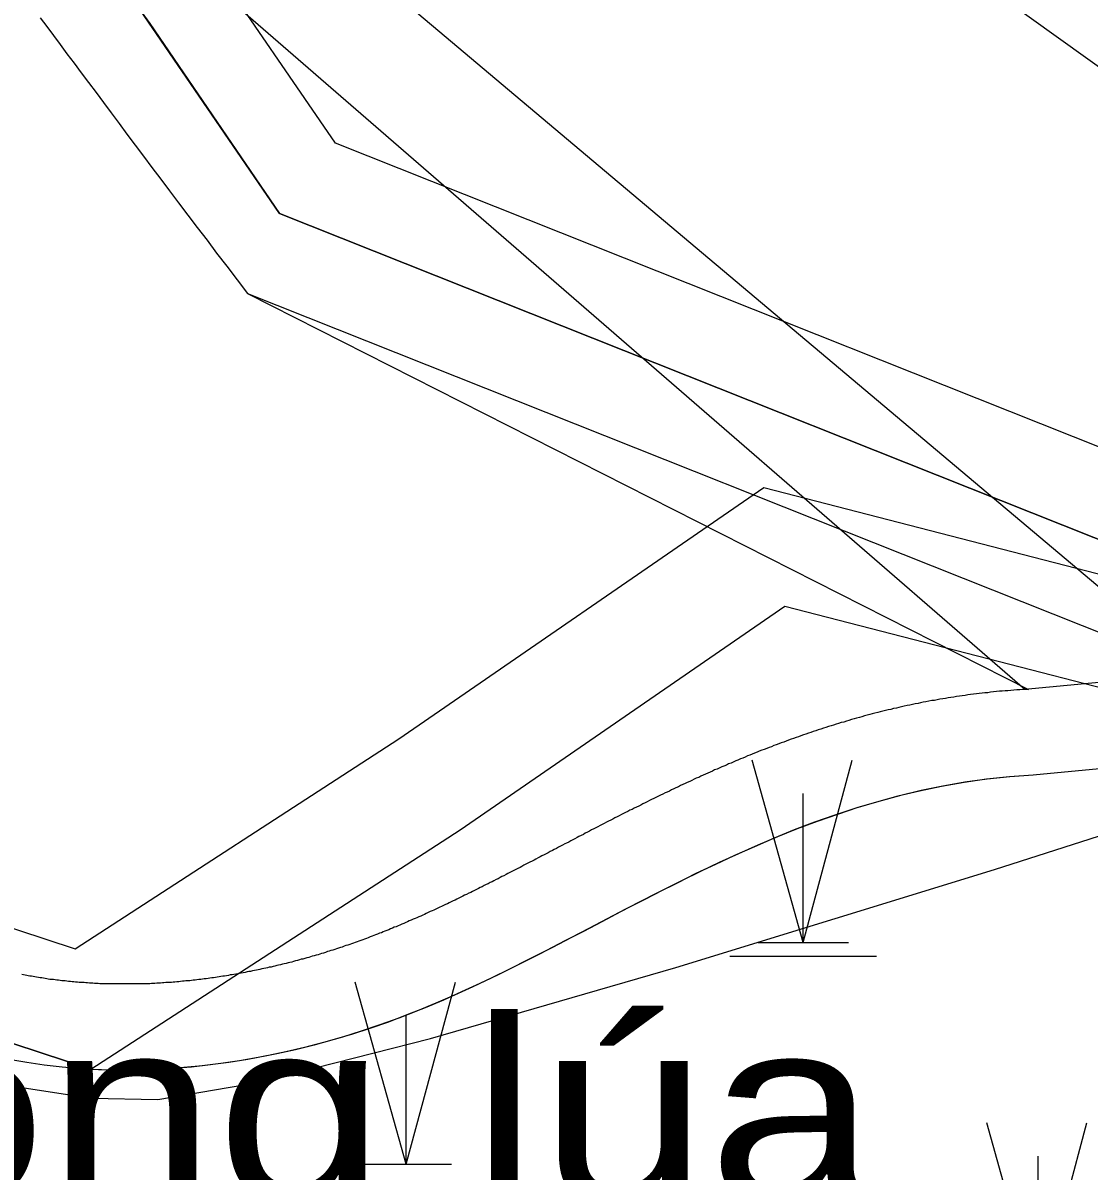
# Model space of a CAD drawing. Header units: metres. Extents: x 532950 to 537618, y 1849954 to 1853119.
# Drawn here: x 534637.39 to 534676.29, y 1851334.75 to 1851376.64 of the extents above; entities that cross this region are included whole.
import ezdxf

# ---------------------------------------------------------------- set-up
doc = ezdxf.new("R2010")
doc.units = ezdxf.units.M
doc.header["$LTSCALE"] = 3.1
for name, color, linetype, lineweight in [('12', 7, 'Continuous', 13), ('26', 7, 'Continuous', 13), ('4', 7, 'Continuous', 13), ('45', 7, 'Continuous', 13), ('48', 7, 'Continuous', 13), ('52', 7, 'Continuous', 13), ('53', 7, 'Continuous', 13), ('55', 7, 'Continuous', 13), ('58', 7, 'Continuous', 13)]:
    doc.layers.add(name, color=color, linetype=linetype, lineweight=lineweight)

msp = doc.modelspace()

# ---------------------------------------------------------------- linework, layer by layer
at = {"layer": '12'}
for points in [[(534582.61, 1851462.33), (534600.34, 1851443.44), (534619.52, 1851426.03), (534656.66, 1851396.09), (534694.87, 1851367.54), (534703.95, 1851361.65), (534697.79, 1851357.14), (534686.27, 1851357.34), (534648.8, 1851372.25), (534644.19, 1851378.98), (534636.45, 1851388.89), (534634.19, 1851391.54), (534631.69, 1851393.97), (534628.99, 1851396.18), (534626.1, 1851398.13), (534623.05, 1851399.82), (534611.31, 1851405.14), (534599.24, 1851409.65), (534586.31, 1851414.02), (534573.4, 1851418.46), (534569.17, 1851420.12), (534565.07, 1851422.09), (534561.14, 1851424.37), (534553.97, 1851429.34)], [(534681.58, 1851377.23), (534684.23, 1851375.28), (534686.88, 1851373.33), (534689.54, 1851371.4), (534692.2, 1851369.47), (534694.87, 1851367.54), (534703.95, 1851361.65), (534697.79, 1851357.14), (534686.27, 1851357.34), (534648.8, 1851372.25), (534644.19, 1851378.98)]]:
    msp.add_lwpolyline(points, dxfattribs=at)
at = {"layer": '26'}
for points in [[(534638.02, 1851376.83), (534638.26, 1851376.51), (534638.51, 1851376.18), (534638.75, 1851375.85), (534639, 1851375.51), (534639.26, 1851375.17)], [(534639.26, 1851375.17), (534639.52, 1851374.82), (534639.79, 1851374.46), (534640.06, 1851374.1), (534640.33, 1851373.73), (534640.61, 1851373.36), (534640.9, 1851372.97), (534641.19, 1851372.58), (534641.49, 1851372.18), (534641.79, 1851371.78), (534642.1, 1851371.36), (534642.42, 1851370.94), (534642.74, 1851370.51), (534643.07, 1851370.08), (534643.41, 1851369.63), (534643.75, 1851369.18), (534644.11, 1851368.71), (534644.46, 1851368.24), (534644.83, 1851367.76), (534645.59, 1851366.77)], [(534645.59, 1851366.77), (534680.38, 1851352.93), (534673.95, 1851352.31)], [(534674.08, 1851352.32), (534673.97, 1851352.32), (534673.87, 1851352.31), (534673.76, 1851352.3), (534673.65, 1851352.3), (534673.55, 1851352.29), (534673.44, 1851352.28), (534673.33, 1851352.27), (534673.23, 1851352.27), (534673.12, 1851352.26), (534673.02, 1851352.25), (534672.91, 1851352.24), (534672.81, 1851352.23), (534672.7, 1851352.22), (534672.6, 1851352.2), (534672.49, 1851352.19), (534672.39, 1851352.18), (534672.28, 1851352.17), (534672.18, 1851352.16), (534672.08, 1851352.14), (534671.97, 1851352.13), (534671.87, 1851352.12), (534671.77, 1851352.1), (534671.66, 1851352.09), (534671.56, 1851352.07), (534671.46, 1851352.06), (534671.36, 1851352.04), (534671.25, 1851352.03), (534671.15, 1851352.01), (534671.05, 1851351.99), (534670.95, 1851351.98), (534670.85, 1851351.96), (534670.75, 1851351.94), (534670.65, 1851351.92), (534670.55, 1851351.91), (534670.44, 1851351.89), (534670.34, 1851351.87), (534670.24, 1851351.85), (534670.14, 1851351.83), (534670.05, 1851351.81), (534669.95, 1851351.79), (534669.85, 1851351.77), (534669.75, 1851351.75), (534669.65, 1851351.73), (534669.55, 1851351.71), (534669.45, 1851351.68), (534669.35, 1851351.66), (534669.26, 1851351.64), (534669.16, 1851351.62), (534669.06, 1851351.59), (534668.96, 1851351.57), (534668.87, 1851351.55), (534668.77, 1851351.52), (534668.67, 1851351.5), (534668.58, 1851351.48), (534668.48, 1851351.45), (534668.38, 1851351.43), (534668.29, 1851351.4), (534668.19, 1851351.38), (534668.1, 1851351.35), (534668, 1851351.32), (534667.91, 1851351.3), (534667.81, 1851351.27), (534667.72, 1851351.24), (534667.62, 1851351.22), (534667.53, 1851351.19), (534667.44, 1851351.16), (534667.34, 1851351.13), (534667.25, 1851351.11), (534667.15, 1851351.08), (534667.06, 1851351.05), (534666.97, 1851351.02), (534666.88, 1851350.99), (534666.78, 1851350.96), (534666.69, 1851350.93), (534666.6, 1851350.9), (534666.51, 1851350.87), (534666.41, 1851350.84), (534666.32, 1851350.81), (534666.23, 1851350.78), (534666.14, 1851350.75), (534666.05, 1851350.72), (534665.96, 1851350.69), (534665.87, 1851350.66), (534665.78, 1851350.63), (534665.69, 1851350.59), (534665.6, 1851350.56), (534665.51, 1851350.53), (534665.42, 1851350.5), (534665.33, 1851350.47), (534665.24, 1851350.43), (534665.15, 1851350.4), (534665.06, 1851350.37), (534664.97, 1851350.33), (534664.88, 1851350.3), (534664.79, 1851350.27), (534664.7, 1851350.23), (534664.62, 1851350.2), (534664.53, 1851350.16), (534664.44, 1851350.13), (534664.35, 1851350.1)], [(534664.35, 1851350.1), (534664.26, 1851350.06), (534664.18, 1851350.03), (534664.09, 1851349.99), (534664, 1851349.96), (534663.92, 1851349.92), (534663.83, 1851349.89), (534663.74, 1851349.85), (534663.66, 1851349.81), (534663.57, 1851349.78), (534663.48, 1851349.74), (534663.4, 1851349.71), (534663.31, 1851349.67), (534663.23, 1851349.63), (534663.14, 1851349.6), (534663.06, 1851349.56), (534662.97, 1851349.52), (534662.89, 1851349.49), (534662.8, 1851349.45), (534662.72, 1851349.41), (534662.63, 1851349.38), (534662.55, 1851349.34), (534662.47, 1851349.3), (534662.38, 1851349.26), (534662.3, 1851349.23), (534662.21, 1851349.19), (534662.13, 1851349.15), (534662.05, 1851349.11), (534661.96, 1851349.08), (534661.88, 1851349.04), (534661.8, 1851349), (534661.72, 1851348.96), (534661.63, 1851348.92), (534661.55, 1851348.88), (534661.47, 1851348.85), (534661.39, 1851348.81), (534661.31, 1851348.77), (534661.22, 1851348.73), (534661.14, 1851348.69), (534661.06, 1851348.65), (534660.98, 1851348.61), (534660.9, 1851348.57), (534660.82, 1851348.54), (534660.74, 1851348.5), (534660.66, 1851348.46), (534660.58, 1851348.42), (534660.49, 1851348.38), (534660.41, 1851348.34), (534660.33, 1851348.3), (534660.25, 1851348.26), (534660.17, 1851348.22), (534660.09, 1851348.18), (534660.01, 1851348.14), (534659.94, 1851348.1), (534659.86, 1851348.06), (534659.78, 1851348.02), (534659.7, 1851347.98), (534659.62, 1851347.94), (534659.54, 1851347.91), (534659.46, 1851347.87), (534659.38, 1851347.83), (534659.3, 1851347.79), (534659.23, 1851347.75), (534659.15, 1851347.71), (534659.07, 1851347.67), (534658.99, 1851347.63), (534658.91, 1851347.59), (534658.84, 1851347.55), (534658.76, 1851347.51), (534658.68, 1851347.47), (534658.6, 1851347.43), (534658.53, 1851347.39), (534658.45, 1851347.35), (534658.37, 1851347.31), (534658.3, 1851347.27), (534658.22, 1851347.23), (534658.14, 1851347.19), (534658.07, 1851347.15), (534657.99, 1851347.11), (534657.91, 1851347.07), (534657.84, 1851347.03), (534657.76, 1851346.99), (534657.68, 1851346.95), (534657.61, 1851346.91), (534657.53, 1851346.87), (534657.46, 1851346.83), (534657.38, 1851346.79), (534657.31, 1851346.75), (534657.23, 1851346.71), (534657.16, 1851346.68), (534657.08, 1851346.64), (534657.01, 1851346.6), (534656.93, 1851346.56), (534656.86, 1851346.52), (534656.78, 1851346.48), (534656.71, 1851346.44), (534656.63, 1851346.4), (534656.56, 1851346.36), (534656.48, 1851346.32), (534656.41, 1851346.28), (534656.33, 1851346.25)], [(534656.33, 1851346.25), (534656.26, 1851346.21), (534656.19, 1851346.17), (534656.11, 1851346.13), (534656.04, 1851346.09), (534655.97, 1851346.05), (534655.89, 1851346.01), (534655.82, 1851345.98), (534655.74, 1851345.94), (534655.67, 1851345.9), (534655.6, 1851345.86), (534655.53, 1851345.82), (534655.45, 1851345.79), (534655.38, 1851345.75), (534655.31, 1851345.71), (534655.23, 1851345.67), (534655.16, 1851345.64), (534655.09, 1851345.6), (534655.02, 1851345.56), (534654.94, 1851345.52), (534654.87, 1851345.49), (534654.8, 1851345.45), (534654.73, 1851345.41), (534654.66, 1851345.38), (534654.58, 1851345.34), (534654.51, 1851345.3), (534654.44, 1851345.27), (534654.37, 1851345.23), (534654.3, 1851345.2), (534654.22, 1851345.16), (534654.15, 1851345.12), (534654.08, 1851345.09), (534654.01, 1851345.05), (534653.94, 1851345.02), (534653.87, 1851344.98), (534653.8, 1851344.95), (534653.73, 1851344.91), (534653.66, 1851344.88), (534653.58, 1851344.84), (534653.51, 1851344.81), (534653.44, 1851344.77), (534653.37, 1851344.74), (534653.3, 1851344.7), (534653.23, 1851344.67), (534653.16, 1851344.63), (534653.09, 1851344.6), (534653.02, 1851344.57), (534652.95, 1851344.53), (534652.88, 1851344.5), (534652.81, 1851344.47), (534652.74, 1851344.43), (534652.67, 1851344.4), (534652.6, 1851344.37), (534652.53, 1851344.34), (534652.46, 1851344.3), (534652.39, 1851344.27), (534652.32, 1851344.24), (534652.25, 1851344.21), (534652.18, 1851344.18), (534652.11, 1851344.14), (534652.04, 1851344.11), (534651.98, 1851344.08), (534651.91, 1851344.05), (534651.84, 1851344.02), (534651.77, 1851343.99), (534651.7, 1851343.96), (534651.63, 1851343.93), (534651.56, 1851343.9), (534651.49, 1851343.87), (534651.42, 1851343.84), (534651.36, 1851343.81), (534651.29, 1851343.78), (534651.22, 1851343.75), (534651.15, 1851343.72), (534651.08, 1851343.69), (534651.01, 1851343.66), (534650.94, 1851343.64), (534650.88, 1851343.61), (534650.81, 1851343.58), (534650.74, 1851343.55), (534650.67, 1851343.52), (534650.6, 1851343.5), (534650.54, 1851343.47), (534650.47, 1851343.44), (534650.4, 1851343.42), (534650.33, 1851343.39), (534650.26, 1851343.36), (534650.2, 1851343.34), (534650.13, 1851343.31), (534650.06, 1851343.29), (534649.99, 1851343.26), (534649.93, 1851343.23), (534649.86, 1851343.21), (534649.79, 1851343.18), (534649.72, 1851343.16), (534649.65, 1851343.13), (534649.59, 1851343.11), (534649.52, 1851343.09), (534649.45, 1851343.06), (534649.38, 1851343.04), (534649.32, 1851343.01)], [(534649.32, 1851343.01), (534649.25, 1851342.99), (534649.18, 1851342.97), (534649.11, 1851342.95), (534649.04, 1851342.92), (534648.98, 1851342.9), (534648.91, 1851342.88), (534648.84, 1851342.85), (534648.77, 1851342.83), (534648.7, 1851342.81), (534648.63, 1851342.79), (534648.57, 1851342.77), (534648.5, 1851342.75), (534648.43, 1851342.72), (534648.36, 1851342.7), (534648.29, 1851342.68), (534648.23, 1851342.66), (534648.16, 1851342.64), (534648.09, 1851342.62), (534648.02, 1851342.6), (534647.95, 1851342.58), (534647.88, 1851342.56), (534647.82, 1851342.54), (534647.75, 1851342.52), (534647.68, 1851342.5), (534647.61, 1851342.48), (534647.54, 1851342.47), (534647.48, 1851342.45), (534647.41, 1851342.43), (534647.34, 1851342.41), (534647.27, 1851342.39), (534647.2, 1851342.37), (534647.13, 1851342.36), (534647.07, 1851342.34), (534647, 1851342.32), (534646.93, 1851342.31), (534646.86, 1851342.29), (534646.79, 1851342.27), (534646.72, 1851342.26), (534646.66, 1851342.24), (534646.59, 1851342.22), (534646.52, 1851342.21), (534646.45, 1851342.19), (534646.38, 1851342.18), (534646.32, 1851342.16), (534646.25, 1851342.15), (534646.18, 1851342.13), (534646.11, 1851342.12), (534646.04, 1851342.1), (534645.98, 1851342.09), (534645.91, 1851342.07), (534645.84, 1851342.06), (534645.77, 1851342.05), (534645.7, 1851342.03), (534645.64, 1851342.02), (534645.57, 1851342.01), (534645.5, 1851341.99), (534645.43, 1851341.98), (534645.36, 1851341.97), (534645.3, 1851341.95), (534645.23, 1851341.94), (534645.16, 1851341.93), (534645.09, 1851341.92), (534645.03, 1851341.91), (534644.96, 1851341.9), (534644.89, 1851341.88), (534644.82, 1851341.87), (534644.75, 1851341.86), (534644.69, 1851341.85), (534644.62, 1851341.84), (534644.55, 1851341.83), (534644.48, 1851341.82), (534644.42, 1851341.81), (534644.35, 1851341.8), (534644.28, 1851341.79), (534644.21, 1851341.78), (534644.15, 1851341.77), (534644.08, 1851341.76), (534644.01, 1851341.76), (534643.95, 1851341.75), (534643.88, 1851341.74), (534643.81, 1851341.73), (534643.74, 1851341.72), (534643.68, 1851341.71), (534643.61, 1851341.71), (534643.54, 1851341.7), (534643.48, 1851341.69), (534643.41, 1851341.69), (534643.34, 1851341.68), (534643.28, 1851341.67), (534643.21, 1851341.67), (534643.14, 1851341.66), (534643.08, 1851341.65), (534643.01, 1851341.65), (534642.94, 1851341.64), (534642.88, 1851341.64), (534642.81, 1851341.63), (534642.74, 1851341.63), (534642.68, 1851341.62), (534642.61, 1851341.62), (534642.54, 1851341.61)], [(534642.54, 1851341.61), (534642.48, 1851341.61), (534642.41, 1851341.6), (534642.35, 1851341.6), (534642.28, 1851341.6), (534642.21, 1851341.59), (534642.15, 1851341.59), (534642.08, 1851341.59), (534642.02, 1851341.58), (534641.95, 1851341.58), (534641.88, 1851341.58), (534641.82, 1851341.58), (534641.75, 1851341.58), (534641.69, 1851341.57), (534641.62, 1851341.57), (534641.56, 1851341.57), (534641.49, 1851341.57), (534641.43, 1851341.57), (534641.36, 1851341.57), (534641.3, 1851341.57), (534641.23, 1851341.57), (534641.17, 1851341.57), (534641.1, 1851341.57), (534641.04, 1851341.57), (534640.97, 1851341.57), (534640.91, 1851341.57), (534640.84, 1851341.57), (534640.78, 1851341.57), (534640.71, 1851341.57), (534640.65, 1851341.57), (534640.58, 1851341.57), (534640.52, 1851341.57), (534640.46, 1851341.57), (534640.39, 1851341.58), (534640.33, 1851341.58), (534640.26, 1851341.58), (534640.2, 1851341.58), (534640.14, 1851341.59), (534640.07, 1851341.59), (534640.01, 1851341.59), (534639.94, 1851341.6), (534639.88, 1851341.6), (534639.82, 1851341.6), (534639.75, 1851341.61), (534639.69, 1851341.61), (534639.63, 1851341.62), (534639.57, 1851341.62), (534639.5, 1851341.63), (534639.44, 1851341.63), (534639.38, 1851341.64), (534639.31, 1851341.64), (534639.25, 1851341.65), (534639.19, 1851341.65), (534639.13, 1851341.66), (534639.06, 1851341.66), (534639, 1851341.67), (534638.94, 1851341.68), (534638.88, 1851341.68), (534638.81, 1851341.69), (534638.75, 1851341.7), (534638.69, 1851341.71), (534638.63, 1851341.71), (534638.57, 1851341.72), (534638.51, 1851341.73), (534638.44, 1851341.74), (534638.38, 1851341.74), (534638.32, 1851341.75), (534638.26, 1851341.76), (534638.2, 1851341.77), (534638.14, 1851341.78), (534638.08, 1851341.79), (534638.02, 1851341.8), (534637.96, 1851341.81), (534637.89, 1851341.82), (534637.83, 1851341.83), (534637.77, 1851341.84), (534637.71, 1851341.85), (534637.65, 1851341.86), (534637.59, 1851341.87), (534637.53, 1851341.88), (534637.47, 1851341.89), (534637.41, 1851341.9), (534637.35, 1851341.92)]]:
    msp.add_lwpolyline(points, dxfattribs=at)
at = {"layer": '4'}
for points in [[(534472.49, 1851527.98), (534680.38, 1851352.93), (534673.95, 1851352.31), (534471.73, 1851527.66)], [(534638.02, 1851376.83), (534638.26, 1851376.51), (534638.51, 1851376.18), (534638.75, 1851375.85), (534639, 1851375.51), (534639.26, 1851375.17), (534639.52, 1851374.82), (534639.79, 1851374.46), (534640.06, 1851374.1), (534640.33, 1851373.73), (534640.61, 1851373.36), (534640.9, 1851372.97), (534641.19, 1851372.58), (534641.49, 1851372.18), (534641.79, 1851371.78), (534642.1, 1851371.36), (534642.42, 1851370.94), (534642.74, 1851370.51), (534643.07, 1851370.08), (534643.41, 1851369.63), (534643.75, 1851369.18), (534644.11, 1851368.71), (534644.46, 1851368.24), (534644.83, 1851367.76), (534645.59, 1851366.77), (534674.08, 1851352.32)], [(534674.08, 1851352.32), (534673.97, 1851352.32), (534673.87, 1851352.31), (534673.76, 1851352.3), (534673.65, 1851352.3), (534673.55, 1851352.29), (534673.44, 1851352.28), (534673.33, 1851352.27), (534673.23, 1851352.27), (534673.12, 1851352.26), (534673.02, 1851352.25), (534672.91, 1851352.24), (534672.81, 1851352.23), (534672.7, 1851352.22), (534672.6, 1851352.2), (534672.49, 1851352.19), (534672.39, 1851352.18), (534672.28, 1851352.17), (534672.18, 1851352.16), (534672.08, 1851352.14), (534671.97, 1851352.13), (534671.87, 1851352.12), (534671.77, 1851352.1), (534671.66, 1851352.09), (534671.56, 1851352.07), (534671.46, 1851352.06), (534671.36, 1851352.04), (534671.25, 1851352.03), (534671.15, 1851352.01), (534671.05, 1851351.99), (534670.95, 1851351.98), (534670.85, 1851351.96), (534670.75, 1851351.94), (534670.65, 1851351.92), (534670.55, 1851351.91), (534670.44, 1851351.89), (534670.34, 1851351.87), (534670.24, 1851351.85), (534670.14, 1851351.83), (534670.05, 1851351.81), (534669.95, 1851351.79), (534669.85, 1851351.77), (534669.75, 1851351.75), (534669.65, 1851351.73), (534669.55, 1851351.71), (534669.45, 1851351.68), (534669.35, 1851351.66), (534669.26, 1851351.64), (534669.16, 1851351.62), (534669.06, 1851351.59), (534668.96, 1851351.57), (534668.87, 1851351.55), (534668.77, 1851351.52), (534668.67, 1851351.5), (534668.58, 1851351.48), (534668.48, 1851351.45), (534668.38, 1851351.43), (534668.29, 1851351.4), (534668.19, 1851351.38), (534668.1, 1851351.35), (534668, 1851351.32), (534667.91, 1851351.3), (534667.81, 1851351.27), (534667.72, 1851351.24), (534667.62, 1851351.22), (534667.53, 1851351.19), (534667.44, 1851351.16), (534667.34, 1851351.13), (534667.25, 1851351.11), (534667.15, 1851351.08), (534667.06, 1851351.05), (534666.97, 1851351.02), (534666.88, 1851350.99), (534666.78, 1851350.96), (534666.69, 1851350.93), (534666.6, 1851350.9), (534666.51, 1851350.87), (534666.41, 1851350.84), (534666.32, 1851350.81), (534666.23, 1851350.78), (534666.14, 1851350.75), (534666.05, 1851350.72), (534665.96, 1851350.69), (534665.87, 1851350.66), (534665.78, 1851350.63), (534665.69, 1851350.59), (534665.6, 1851350.56), (534665.51, 1851350.53), (534665.42, 1851350.5), (534665.33, 1851350.47), (534665.24, 1851350.43), (534665.15, 1851350.4), (534665.06, 1851350.37), (534664.97, 1851350.33), (534664.88, 1851350.3), (534664.79, 1851350.27), (534664.7, 1851350.23), (534664.62, 1851350.2), (534664.53, 1851350.16), (534664.44, 1851350.13), (534664.35, 1851350.1)], [(534664.35, 1851350.1), (534664.26, 1851350.06), (534664.18, 1851350.03), (534664.09, 1851349.99), (534664, 1851349.96), (534663.92, 1851349.92), (534663.83, 1851349.89), (534663.74, 1851349.85), (534663.66, 1851349.81), (534663.57, 1851349.78), (534663.48, 1851349.74), (534663.4, 1851349.71), (534663.31, 1851349.67), (534663.23, 1851349.63), (534663.14, 1851349.6), (534663.06, 1851349.56), (534662.97, 1851349.52), (534662.89, 1851349.49), (534662.8, 1851349.45), (534662.72, 1851349.41), (534662.63, 1851349.38), (534662.55, 1851349.34), (534662.47, 1851349.3), (534662.38, 1851349.26), (534662.3, 1851349.23), (534662.21, 1851349.19), (534662.13, 1851349.15), (534662.05, 1851349.11), (534661.96, 1851349.08), (534661.88, 1851349.04), (534661.8, 1851349), (534661.72, 1851348.96), (534661.63, 1851348.92), (534661.55, 1851348.88), (534661.47, 1851348.85), (534661.39, 1851348.81), (534661.31, 1851348.77), (534661.22, 1851348.73), (534661.14, 1851348.69), (534661.06, 1851348.65), (534660.98, 1851348.61), (534660.9, 1851348.57), (534660.82, 1851348.54), (534660.74, 1851348.5), (534660.66, 1851348.46), (534660.58, 1851348.42), (534660.49, 1851348.38), (534660.41, 1851348.34), (534660.33, 1851348.3), (534660.25, 1851348.26), (534660.17, 1851348.22), (534660.09, 1851348.18), (534660.01, 1851348.14), (534659.94, 1851348.1), (534659.86, 1851348.06), (534659.78, 1851348.02), (534659.7, 1851347.98), (534659.62, 1851347.94), (534659.54, 1851347.91), (534659.46, 1851347.87), (534659.38, 1851347.83), (534659.3, 1851347.79), (534659.23, 1851347.75), (534659.15, 1851347.71), (534659.07, 1851347.67), (534658.99, 1851347.63), (534658.91, 1851347.59), (534658.84, 1851347.55), (534658.76, 1851347.51), (534658.68, 1851347.47), (534658.6, 1851347.43), (534658.53, 1851347.39), (534658.45, 1851347.35), (534658.37, 1851347.31), (534658.3, 1851347.27), (534658.22, 1851347.23), (534658.14, 1851347.19), (534658.07, 1851347.15), (534657.99, 1851347.11), (534657.91, 1851347.07), (534657.84, 1851347.03), (534657.76, 1851346.99), (534657.68, 1851346.95), (534657.61, 1851346.91), (534657.53, 1851346.87), (534657.46, 1851346.83), (534657.38, 1851346.79), (534657.31, 1851346.75), (534657.23, 1851346.71), (534657.16, 1851346.68), (534657.08, 1851346.64), (534657.01, 1851346.6), (534656.93, 1851346.56), (534656.86, 1851346.52), (534656.78, 1851346.48), (534656.71, 1851346.44), (534656.63, 1851346.4), (534656.56, 1851346.36), (534656.48, 1851346.32), (534656.41, 1851346.28), (534656.33, 1851346.25)], [(534656.33, 1851346.25), (534656.26, 1851346.21), (534656.19, 1851346.17), (534656.11, 1851346.13), (534656.04, 1851346.09), (534655.97, 1851346.05), (534655.89, 1851346.01), (534655.82, 1851345.98), (534655.74, 1851345.94), (534655.67, 1851345.9), (534655.6, 1851345.86), (534655.53, 1851345.82), (534655.45, 1851345.79), (534655.38, 1851345.75), (534655.31, 1851345.71), (534655.23, 1851345.67), (534655.16, 1851345.64), (534655.09, 1851345.6), (534655.02, 1851345.56), (534654.94, 1851345.52), (534654.87, 1851345.49), (534654.8, 1851345.45), (534654.73, 1851345.41), (534654.66, 1851345.38), (534654.58, 1851345.34), (534654.51, 1851345.3), (534654.44, 1851345.27), (534654.37, 1851345.23), (534654.3, 1851345.2), (534654.22, 1851345.16), (534654.15, 1851345.12), (534654.08, 1851345.09), (534654.01, 1851345.05), (534653.94, 1851345.02), (534653.87, 1851344.98), (534653.8, 1851344.95), (534653.73, 1851344.91), (534653.66, 1851344.88), (534653.58, 1851344.84), (534653.51, 1851344.81), (534653.44, 1851344.77), (534653.37, 1851344.74), (534653.3, 1851344.7), (534653.23, 1851344.67), (534653.16, 1851344.63), (534653.09, 1851344.6), (534653.02, 1851344.57), (534652.95, 1851344.53), (534652.88, 1851344.5), (534652.81, 1851344.47), (534652.74, 1851344.43), (534652.67, 1851344.4), (534652.6, 1851344.37), (534652.53, 1851344.34), (534652.46, 1851344.3), (534652.39, 1851344.27), (534652.32, 1851344.24), (534652.25, 1851344.21), (534652.18, 1851344.18), (534652.11, 1851344.14), (534652.04, 1851344.11), (534651.98, 1851344.08), (534651.91, 1851344.05), (534651.84, 1851344.02), (534651.77, 1851343.99), (534651.7, 1851343.96), (534651.63, 1851343.93), (534651.56, 1851343.9), (534651.49, 1851343.87), (534651.42, 1851343.84), (534651.36, 1851343.81), (534651.29, 1851343.78), (534651.22, 1851343.75), (534651.15, 1851343.72), (534651.08, 1851343.69), (534651.01, 1851343.66), (534650.94, 1851343.64), (534650.88, 1851343.61), (534650.81, 1851343.58), (534650.74, 1851343.55), (534650.67, 1851343.52), (534650.6, 1851343.5), (534650.54, 1851343.47), (534650.47, 1851343.44), (534650.4, 1851343.42), (534650.33, 1851343.39), (534650.26, 1851343.36), (534650.2, 1851343.34), (534650.13, 1851343.31), (534650.06, 1851343.29), (534649.99, 1851343.26), (534649.93, 1851343.23), (534649.86, 1851343.21), (534649.79, 1851343.18), (534649.72, 1851343.16), (534649.65, 1851343.13), (534649.59, 1851343.11), (534649.52, 1851343.09), (534649.45, 1851343.06), (534649.38, 1851343.04), (534649.32, 1851343.01)], [(534649.32, 1851343.01), (534649.25, 1851342.99), (534649.18, 1851342.97), (534649.11, 1851342.95), (534649.04, 1851342.92), (534648.98, 1851342.9), (534648.91, 1851342.88), (534648.84, 1851342.85), (534648.77, 1851342.83), (534648.7, 1851342.81), (534648.63, 1851342.79), (534648.57, 1851342.77), (534648.5, 1851342.75), (534648.43, 1851342.72), (534648.36, 1851342.7), (534648.29, 1851342.68), (534648.23, 1851342.66), (534648.16, 1851342.64), (534648.09, 1851342.62), (534648.02, 1851342.6), (534647.95, 1851342.58), (534647.88, 1851342.56), (534647.82, 1851342.54), (534647.75, 1851342.52), (534647.68, 1851342.5), (534647.61, 1851342.48), (534647.54, 1851342.47), (534647.48, 1851342.45), (534647.41, 1851342.43), (534647.34, 1851342.41), (534647.27, 1851342.39), (534647.2, 1851342.37), (534647.13, 1851342.36), (534647.07, 1851342.34), (534647, 1851342.32), (534646.93, 1851342.31), (534646.86, 1851342.29), (534646.79, 1851342.27), (534646.72, 1851342.26), (534646.66, 1851342.24), (534646.59, 1851342.22), (534646.52, 1851342.21), (534646.45, 1851342.19), (534646.38, 1851342.18), (534646.32, 1851342.16), (534646.25, 1851342.15), (534646.18, 1851342.13), (534646.11, 1851342.12), (534646.04, 1851342.1), (534645.98, 1851342.09), (534645.91, 1851342.07), (534645.84, 1851342.06), (534645.77, 1851342.05), (534645.7, 1851342.03), (534645.64, 1851342.02), (534645.57, 1851342.01), (534645.5, 1851341.99), (534645.43, 1851341.98), (534645.36, 1851341.97), (534645.3, 1851341.95), (534645.23, 1851341.94), (534645.16, 1851341.93), (534645.09, 1851341.92), (534645.03, 1851341.91), (534644.96, 1851341.9), (534644.89, 1851341.88), (534644.82, 1851341.87), (534644.75, 1851341.86), (534644.69, 1851341.85), (534644.62, 1851341.84), (534644.55, 1851341.83), (534644.48, 1851341.82), (534644.42, 1851341.81), (534644.35, 1851341.8), (534644.28, 1851341.79), (534644.21, 1851341.78), (534644.15, 1851341.77), (534644.08, 1851341.76), (534644.01, 1851341.76), (534643.95, 1851341.75), (534643.88, 1851341.74), (534643.81, 1851341.73), (534643.74, 1851341.72), (534643.68, 1851341.71), (534643.61, 1851341.71), (534643.54, 1851341.7), (534643.48, 1851341.69), (534643.41, 1851341.69), (534643.34, 1851341.68), (534643.28, 1851341.67), (534643.21, 1851341.67), (534643.14, 1851341.66), (534643.08, 1851341.65), (534643.01, 1851341.65), (534642.94, 1851341.64), (534642.88, 1851341.64), (534642.81, 1851341.63), (534642.74, 1851341.63), (534642.68, 1851341.62), (534642.61, 1851341.62), (534642.54, 1851341.61)], [(534642.54, 1851341.61), (534642.48, 1851341.61), (534642.41, 1851341.6), (534642.35, 1851341.6), (534642.28, 1851341.6), (534642.21, 1851341.59), (534642.15, 1851341.59), (534642.08, 1851341.59), (534642.02, 1851341.58), (534641.95, 1851341.58), (534641.88, 1851341.58), (534641.82, 1851341.58), (534641.75, 1851341.58), (534641.69, 1851341.57), (534641.62, 1851341.57), (534641.56, 1851341.57), (534641.49, 1851341.57), (534641.43, 1851341.57), (534641.36, 1851341.57), (534641.3, 1851341.57), (534641.23, 1851341.57), (534641.17, 1851341.57), (534641.1, 1851341.57), (534641.04, 1851341.57), (534640.97, 1851341.57), (534640.91, 1851341.57), (534640.84, 1851341.57), (534640.78, 1851341.57), (534640.71, 1851341.57), (534640.65, 1851341.57), (534640.58, 1851341.57), (534640.52, 1851341.57), (534640.46, 1851341.57), (534640.39, 1851341.58), (534640.33, 1851341.58), (534640.26, 1851341.58), (534640.2, 1851341.58), (534640.14, 1851341.59), (534640.07, 1851341.59), (534640.01, 1851341.59), (534639.94, 1851341.6), (534639.88, 1851341.6), (534639.82, 1851341.6), (534639.75, 1851341.61), (534639.69, 1851341.61), (534639.63, 1851341.62), (534639.57, 1851341.62), (534639.5, 1851341.63), (534639.44, 1851341.63), (534639.38, 1851341.64), (534639.31, 1851341.64), (534639.25, 1851341.65), (534639.19, 1851341.65), (534639.13, 1851341.66), (534639.06, 1851341.66), (534639, 1851341.67), (534638.94, 1851341.68), (534638.88, 1851341.68), (534638.81, 1851341.69), (534638.75, 1851341.7), (534638.69, 1851341.71), (534638.63, 1851341.71), (534638.57, 1851341.72), (534638.51, 1851341.73), (534638.44, 1851341.74), (534638.38, 1851341.74), (534638.32, 1851341.75), (534638.26, 1851341.76), (534638.2, 1851341.77), (534638.14, 1851341.78), (534638.08, 1851341.79), (534638.02, 1851341.8), (534637.96, 1851341.81), (534637.89, 1851341.82), (534637.83, 1851341.83), (534637.77, 1851341.84), (534637.71, 1851341.85), (534637.65, 1851341.86), (534637.59, 1851341.87), (534637.53, 1851341.88), (534637.47, 1851341.89), (534637.41, 1851341.9), (534637.35, 1851341.92)]]:
    msp.add_lwpolyline(points, dxfattribs=at)
at = {"layer": '45'}
msp.add_lwpolyline([(534685.1, 1851350.22), (534674.25, 1851349.19), (534673.4, 1851349.13), (534672.57, 1851349.04), (534671.76, 1851348.93), (534670.96, 1851348.79), (534670.16, 1851348.63), (534669.38, 1851348.44), (534668.62, 1851348.23), (534667.86, 1851348.01), (534667.11, 1851347.76), (534666.37, 1851347.5), (534665.64, 1851347.23), (534664.92, 1851346.94), (534664.21, 1851346.64), (534663.5, 1851346.32), (534662.8, 1851346), (534662.11, 1851345.67), (534661.42, 1851345.33), (534660.74, 1851344.99), (534660.06, 1851344.64), (534659.38, 1851344.3), (534658.71, 1851343.95), (534658.04, 1851343.6), (534657.38, 1851343.25), (534656.71, 1851342.9), (534656.05, 1851342.56), (534655.39, 1851342.23), (534654.73, 1851341.9), (534654.06, 1851341.59), (534653.4, 1851341.28), (534652.74, 1851340.98), (534652.07, 1851340.7), (534651.4, 1851340.44), (534650.73, 1851340.18), (534650.05, 1851339.95), (534649.38, 1851339.73), (534648.7, 1851339.53), (534648.02, 1851339.34), (534647.34, 1851339.17), (534646.66, 1851339.02), (534645.98, 1851338.89), (534645.3, 1851338.77), (534644.62, 1851338.67), (534643.94, 1851338.58), (534643.26, 1851338.52), (534642.59, 1851338.47), (534641.92, 1851338.44), (534641.25, 1851338.43), (534640.59, 1851338.43), (534639.93, 1851338.45), (534639.87, 1851338.46), (534639.87, 1851338.46), (534629.58, 1851341.84)], dxfattribs=at)
at = {"layer": '48'}
msp.add_lwpolyline([(536135.62, 1851789.72), (535515.37, 1851926.72), (535258.5, 1851965.9), (535022.43, 1852017.88), (534680.95, 1852158.73), (534430.5, 1852265), (534355.97, 1852086.4), (534346.16, 1851984.65), (534462.32, 1851750.84), (534498.61, 1851623.52), (534531.7, 1851526.54), (534597.02, 1851432.26), (534785.89, 1851296.54), (534919.77, 1851224.01), (534977.2, 1851164.91), (535024.78, 1851103.67), (535103, 1851049.67), (535187.68, 1851009.38), (535275.9, 1851002), (535384.77, 1851022.15), (535615.71, 1851282.83), (535719.74, 1851373.89), (535864.1, 1851423.04), (536000.85, 1851463.59)], dxfattribs=at)
at = {"layer": '52'}
msp.add_arc((535422.112, 1852382.195), 1240.218, 229.70337, 234.36082, dxfattribs=at)
at = {"layer": '53'}
msp.add_arc((535422.112, 1852382.195), 1245.218, 229.69639, 234.36613, dxfattribs=at)
at = {"layer": '55'}
for p, q in [((534665.86, 1851343.09), (534664, 1851349.74)), ((534665.86, 1851343.09), (534667.65, 1851349.74)), ((534665.86, 1851343.09), (534665.86, 1851348.52)), ((534664.22, 1851343.09), (534667.51, 1851343.09)), ((534663.19, 1851342.58), (534668.53, 1851342.58)), ((534651.38, 1851335), (534649.52, 1851341.64)), ((534651.38, 1851335), (534653.17, 1851341.64)), ((534651.38, 1851335), (534651.38, 1851340.43)), ((534674.43, 1851329.86), (534672.56, 1851336.51)), ((534674.43, 1851329.86), (534676.21, 1851336.51)), ((534674.43, 1851329.86), (534674.43, 1851335.29)), ((534649.74, 1851335), (534653.03, 1851335))]:
    msp.add_line(p, q, dxfattribs=at)
for points in [[(534547.28, 1851395.9), (534572.72, 1851385.28), (534577.22, 1851370.9), (534580.66, 1851369.83), (534599.13, 1851372.81), (534610.96, 1851372.13), (534623.43, 1851356.48), (534632.01, 1851345.25), (534639.3, 1851342.85), (534651.11, 1851350.52), (534664.42, 1851359.69), (534685.64, 1851354.21), (534698.79, 1851353.99), (534717.89, 1851367.93), (534733.2, 1851377.47), (534760.2, 1851375.69), (534774.62, 1851376.14), (534795.9, 1851386.57), (534817.17, 1851401.32), (534832.23, 1851413.13), (534855.77, 1851421.48)], [(534545.76, 1851392.2), (534569.46, 1851382.31), (534574.03, 1851367.69), (534580.37, 1851365.74), (534599.33, 1851368.79), (534608.94, 1851368.24), (534620.28, 1851354.02), (534629.58, 1851341.84), (534639.87, 1851338.46), (534653.34, 1851347.19), (534665.19, 1851355.36), (534685.1, 1851350.22), (534700.07, 1851349.96), (534720.13, 1851364.62), (534734.22, 1851373.4), (534760.13, 1851371.68), (534775.61, 1851372.17), (534797.93, 1851383.11), (534819.54, 1851398.1), (534834.18, 1851409.58)], [(534555.54, 1851386.31), (534562.55, 1851382.69), (534570.83, 1851377.87), (534580.4, 1851371.85), (534591.23, 1851364.62), (534601.89, 1851357.41), (534610.92, 1851351.45), (534618.32, 1851346.74), (534624.09, 1851343.27), (534628.22, 1851341.05), (534631.44, 1851339.63), (534634.46, 1851338.54), (534637.28, 1851337.8), (534639.89, 1851337.41), (534642.31, 1851337.36), (534645.95, 1851337.97), (534652.26, 1851339.58), (534661.22, 1851342.17), (534672.84, 1851345.75), (534687.11, 1851350.32), (534701.32, 1851354.96), (534712.74, 1851358.75), (534721.37, 1851361.71)]]:
    msp.add_lwpolyline(points, dxfattribs=at)
at = {"layer": '58'}
for points in [[(534613.52, 1851400.73), (534614.47, 1851400.31), (534615.44, 1851399.89), (534616.41, 1851399.45), (534617.39, 1851399.01), (534618.38, 1851398.55), (534619.38, 1851398.09), (534620.39, 1851397.61), (534621.42, 1851397.12), (534622.46, 1851396.59), (534623.53, 1851396), (534624.64, 1851395.33), (534625.8, 1851394.56), (534627.02, 1851393.67), (534628.3, 1851392.63), (534629.65, 1851391.43), (534631.09, 1851390.05), (534632.63, 1851388.45), (534634.27, 1851386.63), (534636.01, 1851384.55), (534637.88, 1851382.21), (534639.88, 1851379.57), (534642.02, 1851376.62), (534646.75, 1851369.69)], [(534686.03, 1851377.85), (534688.68, 1851375.91), (534691.33, 1851373.98), (534693.98, 1851372.05), (534696.64, 1851370.14), (534709.49, 1851361.8), (534698.79, 1851353.99), (534685.64, 1851354.21), (534646.75, 1851369.69), (534641.66, 1851377.13)], [(534646.75, 1851369.69), (534685.64, 1851354.21), (534698.79, 1851353.99), (534709.49, 1851361.8), (534713.08, 1851359.47), (534700.07, 1851349.96), (534685.1, 1851350.22), (534674.25, 1851349.19)], [(534674.25, 1851349.19), (534673.39, 1851349.13), (534672.55, 1851349.04), (534671.73, 1851348.92), (534670.91, 1851348.78), (534670.11, 1851348.61), (534669.32, 1851348.42), (534668.54, 1851348.21), (534667.78, 1851347.98), (534667.02, 1851347.73), (534666.27, 1851347.47), (534665.53, 1851347.19), (534664.8, 1851346.89), (534664.08, 1851346.58), (534663.36, 1851346.26), (534662.66, 1851345.93), (534661.95, 1851345.6), (534661.26, 1851345.25), (534660.57, 1851344.91), (534659.88, 1851344.55), (534659.2, 1851344.2), (534658.52, 1851343.84), (534657.84, 1851343.49), (534657.17, 1851343.14), (534656.49, 1851342.79), (534655.82, 1851342.45), (534655.15, 1851342.11), (534654.48, 1851341.78), (534653.81, 1851341.47), (534653.14, 1851341.16), (534652.46, 1851340.87), (534651.79, 1851340.59), (534651.11, 1851340.32), (534650.42, 1851340.08), (534649.74, 1851339.85), (534649.05, 1851339.63), (534648.36, 1851339.43), (534647.67, 1851339.25), (534646.98, 1851339.09), (534646.29, 1851338.95), (534645.6, 1851338.82), (534644.91, 1851338.71), (534644.22, 1851338.62), (534643.54, 1851338.54), (534642.86, 1851338.49), (534642.17, 1851338.45), (534641.5, 1851338.43), (534640.82, 1851338.43), (534640.15, 1851338.44), (534639.49, 1851338.48), (534638.83, 1851338.53), (534638.17, 1851338.61), (534637.53, 1851338.7), (534636.88, 1851338.81)]]:
    msp.add_lwpolyline(points, dxfattribs=at)

# ---------------------------------------------------------------- texts
at = {"layer": '55', "width": 1.25}
msp.add_text('Ruộng lúa', height=6.657, dxfattribs=at).set_placement((534617.84, 1851333.65))

doc.saveas('drawing.dxf')
